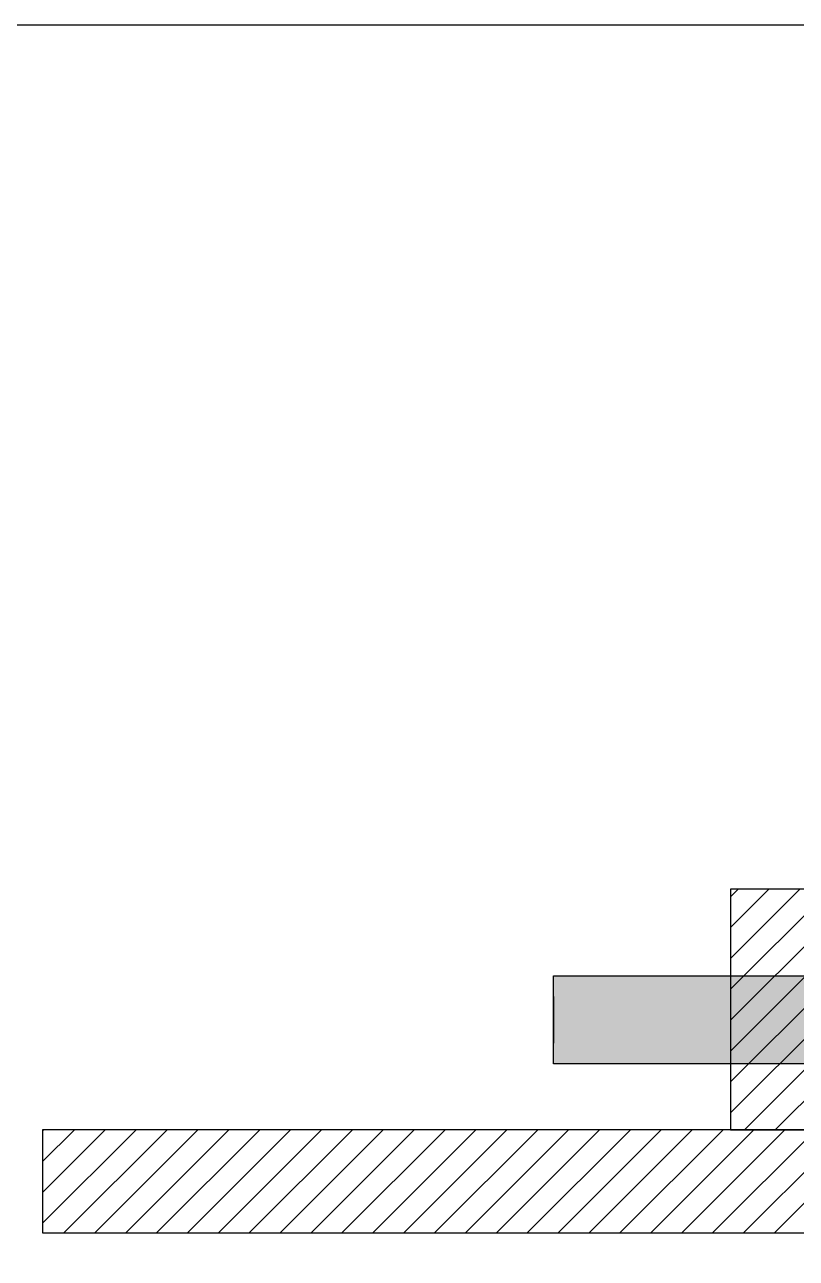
# Model space of a CAD drawing. Extents: x -442114 to -441356, y 420528 to 426243.
# Drawn here: x -441858.7 to -441746.5, y 423914.9 to 424094.4 of the extents above; entities that cross this region are included whole.
import ezdxf

# ---------------------------------------------------------------- set-up
doc = ezdxf.new("R2010")
doc.units = 0

# ---------------------------------------------------------------- blocks, each defined once
blk = doc.blocks.new('DEDEDED')
h = blk.add_hatch()
h.set_pattern_fill('ANSI31', color=4)
h.paths.add_polyline_path([(-441706.17, 420552.95), (-441756.17, 420552.95), (-441756.17, 420517.95), (-441706.17, 420517.95)])
for p, q in [((-441706.17, 420552.95), (-441756.17, 420552.95)), ((-441756.17, 420552.95), (-441756.17, 420517.95)), ((-441756.17, 420517.95), (-441706.17, 420517.95))]:
    blk.add_line(p, q)
blk = doc.blocks.new('RFRFRFRFRFRUU')
at = {"true_color": 0xd19cc7}
h = blk.add_hatch(color=9, dxfattribs=at)
h.dxf.hatch_style = 1
h.paths.add_polyline_path([(-441691.67, 423079.21), (-441705.97, 423079.21), (-441705.97, 423082.21), (-441781.71, 423082.21), (-441781.71, 423079.21), (-441781.71, 423069.41), (-441705.97, 423069.41), (-441705.97, 423072.41), (-441691.67, 423072.41, 0.414214), (-441689.67, 423074.41), (-441689.67, 423077.21, 0.414214)])
for p, q in [((-441781.71, 423079.21), (-441781.71, 423082.21)), ((-441781.71, 423082.21), (-441705.97, 423082.21)), ((-441705.97, 423082.21), (-441705.97, 423079.21)), ((-441781.71, 423069.41), (-441781.71, 423079.21)), ((-441705.97, 423079.21), (-441691.67, 423079.21)), ((-441689.67, 423077.21), (-441689.67, 423074.41)), ((-441691.67, 423072.41), (-441705.97, 423072.41)), ((-441705.97, 423072.41), (-441705.97, 423069.41)), ((-441705.97, 423069.41), (-441781.71, 423069.41))]:
    blk.add_line(p, q)
at = {"color": 254, "true_color": 0xddb3d4}
blk.add_line((-441781.71, 423079.21), (-441781.71, 423072.41), dxfattribs=at)
for centre, start, end in [((-441691.67, 423077.21), 0, 90), ((-441691.67, 423074.41), 270, 0)]:
    blk.add_arc(centre, 2, start, end)

msp = doc.modelspace()

# ---------------------------------------------------------------- hatches: boundary and pattern name
at = {"true_color": 0xf8f6b0}
h = msp.add_hatch(dxfattribs=at)
h.set_pattern_fill('ANSI31', color=51)
h.set_pattern_definition([(45, (0.0685, 3415.665), (-2.24506403, 2.24506403), [])])
h.paths.add_polyline_path([(-441856.1, 423933.62), (-441856.1, 423918.62), (-441436.09, 423918.62), (-441436.09, 423933.62)])

# ---------------------------------------------------------------- linework, layer by layer
at = {"color": 51, "true_color": 0xf8f6b0}
for p, q in [((-441856.1, 423933.62), (-441856.1, 423918.62)), ((-441436.09, 423933.62), (-441856.1, 423933.62)), ((-441856.1, 423933.62), (-441856.1, 423918.62)), ((-441856.1, 423918.62), (-441436.09, 423918.62))]:
    msp.add_line(p, q, dxfattribs=at)
msp.add_lwpolyline([(-442113.95, 424094.38), (-441356.04, 424094.38), (-441356.04, 420528.11), (-442113.95, 420528.11)], close=True)

# ---------------------------------------------------------------- block references
for name, p in [('DEDEDED', (0.07, 3415.66)), ('RFRFRFRFRFRUU', (-0.13, 873.81))]:
    msp.add_blockref(name, p)

doc.saveas('drawing.dxf')
